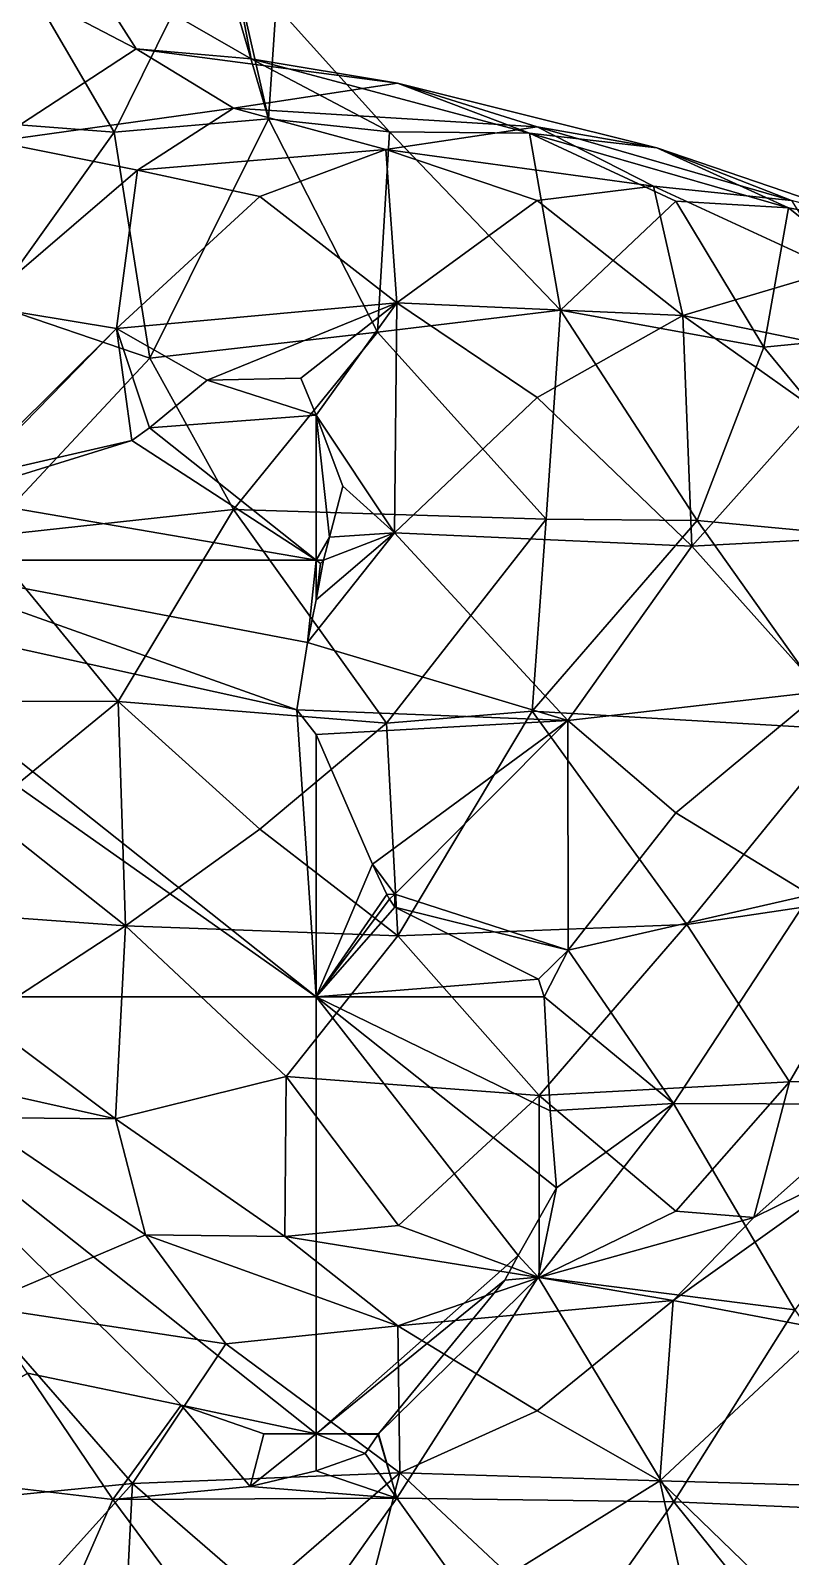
# Model space of a CAD drawing. Extents: x 290034 to 295698, y 4553723 to 4561693.
# Drawn here: x 295544 to 295613.1, y 4558901.8 to 4559040.4 of the extents above; entities that cross this region are included whole.
import ezdxf

# ---------------------------------------------------------------- set-up
doc = ezdxf.new("R2010")
doc.units = 0
doc.layers.add('Au_ppm_Pref_-_0_2', color=7, linetype='CONTINUOUS')

msp = doc.modelspace()

# ---------------------------------------------------------------- linework, layer by layer
at = {"layer": 'Au_ppm_Pref_-_0_2'}
for points in [[(295551.63, 4559031.15, 1931.65), (295560.67, 4559049.46, 1932.27), (295542.56, 4559046.76, 1929.74)], [(295560.67, 4559049.46, 1932.27), (295551.63, 4559031.15, 1931.65), (295565.66, 4559032.37, 1935.76)], [(295566.82, 4559049.46, 1936.22), (295560.67, 4559049.46, 1932.27), (295565.66, 4559032.37, 1935.76)], [(295562.3, 4559047.15, 1942.25), (295566.82, 4559049.46, 1936.22), (295565.66, 4559032.37, 1935.76)], [(295528.07, 4559032.98, 1930.73), (295551.63, 4559031.15, 1931.65), (295542.56, 4559046.76, 1929.74)], [(295540.73, 4559030.32, 1959.09), (295537.94, 4559046.91, 1953.6), (295553.63, 4559038.73, 1953.79)], [(295548.52, 4559046.78, 1947.08), (295553.63, 4559038.73, 1953.79), (295537.94, 4559046.91, 1953.6)], [(295562.3, 4559047.15, 1942.25), (295564.09, 4559037.81, 1948.68), (295548.52, 4559046.78, 1947.08)], [(295564.09, 4559037.81, 1948.68), (295553.63, 4559038.73, 1953.79), (295548.52, 4559046.78, 1947.08)], [(295562.3, 4559047.15, 1942.25), (295576.66, 4559031.19, 1941.98), (295564.09, 4559037.81, 1948.68)], [(295562.3, 4559047.15, 1942.25), (295565.66, 4559032.37, 1935.76), (295576.66, 4559031.19, 1941.98)], [(295540.73, 4559030.32, 1959.09), (295553.63, 4559038.73, 1953.79), (295562.47, 4559033.33, 1960.34)], [(295564.09, 4559037.81, 1948.68), (295577.39, 4559035.6, 1954.07), (295553.63, 4559038.73, 1953.79)], [(295553.63, 4559038.73, 1953.79), (295577.39, 4559035.6, 1954.07), (295562.47, 4559033.33, 1960.34)], [(295576.66, 4559031.19, 1941.98), (295589.39, 4559031.06, 1948.14), (295564.09, 4559037.81, 1948.68)], [(295577.39, 4559035.6, 1954.07), (295564.09, 4559037.81, 1948.68), (295589.39, 4559031.06, 1948.14)], [(295562.47, 4559033.33, 1960.34), (295577.39, 4559035.6, 1954.07), (295590.08, 4559031.65, 1959.98)], [(295577.39, 4559035.6, 1954.07), (295600.94, 4559029.73, 1954.03), (295590.08, 4559031.65, 1959.98)], [(295600.94, 4559029.73, 1954.03), (295577.39, 4559035.6, 1954.07), (295589.39, 4559031.06, 1948.14)], [(295528.07, 4559032.98, 1930.73), (295540.45, 4559015.53, 1932.45), (295551.63, 4559031.15, 1931.65)], [(295540.73, 4559030.32, 1959.09), (295562.47, 4559033.33, 1960.34), (295553.77, 4559027.72, 1965.31)], [(295551.63, 4559031.15, 1931.65), (295554.88, 4559010.62, 1933.93), (295565.66, 4559032.37, 1935.76)], [(295553.77, 4559027.72, 1965.31), (295562.47, 4559033.33, 1960.34), (295576.32, 4559029.59, 1965.67)], [(295575.55, 4559012.99, 1937.4), (295565.66, 4559032.37, 1935.76), (295554.88, 4559010.62, 1933.93)], [(295576.32, 4559029.59, 1965.67), (295562.47, 4559033.33, 1960.34), (295590.08, 4559031.65, 1959.98)], [(295576.66, 4559031.19, 1941.98), (295565.66, 4559032.37, 1935.76), (295575.55, 4559012.99, 1937.4)], [(295551.63, 4559031.15, 1931.65), (295540.45, 4559015.53, 1932.45), (295554.88, 4559010.62, 1933.93)], [(295576.66, 4559031.19, 1941.98), (295575.55, 4559012.99, 1937.4), (295592.18, 4559015, 1940.52)], [(295576.32, 4559029.59, 1965.67), (295590.08, 4559031.65, 1959.98), (295600.65, 4559026.25, 1965.07)], [(295576.66, 4559031.19, 1941.98), (295592.18, 4559015, 1940.52), (295589.39, 4559031.06, 1948.14)], [(295589.39, 4559031.06, 1948.14), (295592.18, 4559015, 1940.52), (295602.68, 4559024.88, 1944.41)], [(295602.68, 4559024.88, 1944.41), (295612.9, 4559024.29, 1949.43), (295589.39, 4559031.06, 1948.14)], [(295589.39, 4559031.06, 1948.14), (295612.9, 4559024.29, 1949.43), (295600.94, 4559029.73, 1954.03)], [(295600.65, 4559026.25, 1965.07), (295590.08, 4559031.65, 1959.98), (295613.17, 4559024.95, 1958.74)], [(295613.17, 4559024.95, 1958.74), (295590.08, 4559031.65, 1959.98), (295600.94, 4559029.73, 1954.03)], [(295540.73, 4559030.32, 1959.09), (295553.77, 4559027.72, 1965.31), (295539.38, 4559015.39, 1965.91)], [(295553.77, 4559027.72, 1965.31), (295576.32, 4559029.59, 1965.67), (295564.88, 4559025.32, 1969.75)], [(295577.33, 4559015.66, 1972.76), (295564.88, 4559025.32, 1969.75), (295576.32, 4559029.59, 1965.67)], [(295576.32, 4559029.59, 1965.67), (295590.08, 4559024.94, 1969.62), (295577.33, 4559015.66, 1972.76)], [(295576.32, 4559029.59, 1965.67), (295600.65, 4559026.25, 1965.07), (295590.08, 4559024.94, 1969.62)], [(295612.9, 4559024.29, 1949.43), (295621.55, 4559022.71, 1954.04), (295600.94, 4559029.73, 1954.03)], [(295600.94, 4559029.73, 1954.03), (295621.55, 4559022.71, 1954.04), (295613.17, 4559024.95, 1958.74)], [(295551.85, 4559013.33, 1971.46), (295539.38, 4559015.39, 1965.91), (295553.77, 4559027.72, 1965.31)], [(295553.77, 4559027.72, 1965.31), (295564.88, 4559025.32, 1969.75), (295551.85, 4559013.33, 1971.46)], [(295551.85, 4559013.33, 1971.46), (295564.88, 4559025.32, 1969.75), (295577.33, 4559015.66, 1972.76)], [(295590.08, 4559024.94, 1969.62), (295600.65, 4559026.25, 1965.07), (295603.31, 4559014.51, 1972.06)], [(295600.65, 4559026.25, 1965.07), (295617.18, 4559018.62, 1965.81), (295603.31, 4559014.51, 1972.06)], [(295600.65, 4559026.25, 1965.07), (295613.17, 4559024.95, 1958.74), (295617.18, 4559018.62, 1965.81)], [(295577.33, 4559015.66, 1972.76), (295590.08, 4559024.94, 1969.62), (295603.31, 4559014.51, 1972.06)], [(295602.68, 4559024.88, 1944.41), (295592.18, 4559015, 1940.52), (295610.68, 4559011.64, 1942.69)], [(295602.68, 4559024.88, 1944.41), (295610.68, 4559011.64, 1942.69), (295612.9, 4559024.29, 1949.43)], [(295610.68, 4559011.64, 1942.69), (295626.83, 4559013.19, 1948.38), (295612.9, 4559024.29, 1949.43)], [(295612.9, 4559024.29, 1949.43), (295626.83, 4559013.19, 1948.38), (295621.55, 4559022.71, 1954.04)], [(295627.02, 4559009.62, 1970.77), (295603.31, 4559014.51, 1972.06), (295617.18, 4559018.62, 1965.81)], [(295536.99, 4558998.57, 1972.65), (295539.38, 4559015.39, 1965.91), (295551.85, 4559013.33, 1971.46)], [(295554.88, 4559010.62, 1933.93), (295540.45, 4559015.53, 1932.45), (295539.7, 4558994.4, 1935.3)], [(295560.09, 4559008.62, 1973.79), (295551.85, 4559013.33, 1971.46), (295577.33, 4559015.66, 1972.76)], [(295577.33, 4559015.66, 1972.76), (295568.61, 4559008.8, 1974.43), (295560.09, 4559008.62, 1973.79)], [(295577.33, 4559015.66, 1972.76), (295570, 4559005.44, 1974.8), (295568.61, 4559008.8, 1974.43)], [(295577.1, 4558994.75, 1975.77), (295570, 4559005.44, 1974.8), (295577.33, 4559015.66, 1972.76)], [(295577.1, 4558994.75, 1975.77), (295577.33, 4559015.66, 1972.76), (295590.08, 4559007.06, 1975.54)], [(295577.33, 4559015.66, 1972.76), (295603.31, 4559014.51, 1972.06), (295590.08, 4559007.06, 1975.54)], [(295575.55, 4559012.99, 1937.4), (295590.9, 4558996.01, 1938.55), (295592.18, 4559015, 1940.52)], [(295604.13, 4558993.56, 1976.71), (295590.08, 4559007.06, 1975.54), (295603.31, 4559014.51, 1972.06)], [(295590.9, 4558996.01, 1938.55), (295604.6, 4558995.89, 1939.43), (295592.18, 4559015, 1940.52)], [(295592.18, 4559015, 1940.52), (295604.6, 4558995.89, 1939.43), (295610.68, 4559011.64, 1942.69)], [(295604.13, 4558993.56, 1976.71), (295603.31, 4559014.51, 1972.06), (295615.28, 4559006.02, 1975.19)], [(295615.28, 4559006.02, 1975.19), (295603.31, 4559014.51, 1972.06), (295627.02, 4559009.62, 1970.77)], [(295538.61, 4558999.78, 1972.7), (295536.99, 4558998.57, 1972.65), (295551.85, 4559013.33, 1971.46)], [(295553.23, 4559003.14, 1973.67), (295538.61, 4558999.78, 1972.7), (295551.85, 4559013.33, 1971.46)], [(295560.09, 4559008.62, 1973.79), (295554.84, 4559004.31, 1973.72), (295551.85, 4559013.33, 1971.46)], [(295551.85, 4559013.33, 1971.46), (295554.84, 4559004.31, 1973.72), (295553.23, 4559003.14, 1973.67)], [(295575.55, 4559012.99, 1937.4), (295554.88, 4559010.62, 1933.93), (295562.48, 4558996.87, 1936.69)], [(295575.55, 4559012.99, 1937.4), (295562.48, 4558996.87, 1936.69), (295590.9, 4558996.01, 1938.55)], [(295610.68, 4559011.64, 1942.69), (295625.25, 4558993.95, 1942.51), (295626.83, 4559013.19, 1948.38)], [(295625.25, 4558993.95, 1942.51), (295610.68, 4559011.64, 1942.69), (295604.6, 4558995.89, 1939.43)], [(295562.48, 4558996.87, 1936.69), (295554.88, 4559010.62, 1933.93), (295539.7, 4558994.4, 1935.3)], [(295554.84, 4559004.31, 1973.72), (295560.09, 4559008.62, 1973.79), (295570, 4559005.44, 1974.8)], [(295570, 4559005.44, 1974.8), (295560.09, 4559008.62, 1973.79), (295568.61, 4559008.8, 1974.43)], [(295577.1, 4558994.75, 1975.77), (295590.08, 4559007.06, 1975.54), (295604.13, 4558993.56, 1976.71)], [(295604.13, 4558993.56, 1976.71), (295615.28, 4559006.02, 1975.19), (295628.15, 4558994.81, 1977.27)], [(295554.84, 4559004.31, 1973.72), (295570, 4558992.28, 1975.83), (295553.23, 4559003.14, 1973.67)], [(295554.84, 4559004.31, 1973.72), (295570, 4559005.44, 1974.8), (295570, 4558992.28, 1975.83)], [(295571.21, 4558994.36, 1975.78), (295570, 4559005.44, 1974.8), (295572.42, 4558999.01, 1975.53)], [(295571.21, 4558994.36, 1975.78), (295570, 4558992.28, 1975.83), (295570, 4559005.44, 1974.8)], [(295577.1, 4558994.75, 1975.77), (295572.42, 4558999.01, 1975.53), (295570, 4559005.44, 1974.8)], [(295538.61, 4558999.78, 1972.7), (295553.23, 4559003.14, 1973.67), (295536.62, 4558997.99, 1972.66)], [(295553.23, 4559003.14, 1973.67), (295570, 4558992.28, 1975.83), (295536.62, 4558997.99, 1972.66)], [(295572.42, 4558999.01, 1975.53), (295577.1, 4558994.75, 1975.77), (295571.21, 4558994.36, 1975.78)], [(295536.62, 4558997.99, 1972.66), (295570, 4558992.28, 1975.83), (295529.99, 4558992.28, 1972.52)], [(295562.48, 4558996.87, 1936.69), (295539.7, 4558994.4, 1935.3), (295551.99, 4558979.43, 1937.73)], [(295576.38, 4558977.46, 1937.98), (295562.48, 4558996.87, 1936.69), (295551.99, 4558979.43, 1937.73)], [(295576.38, 4558977.46, 1937.98), (295590.9, 4558996.01, 1938.55), (295562.48, 4558996.87, 1936.69)], [(295576.38, 4558977.46, 1937.98), (295589.62, 4558978.57, 1940.3), (295590.9, 4558996.01, 1938.55)], [(295590.9, 4558996.01, 1938.55), (295589.62, 4558978.57, 1940.3), (295604.6, 4558995.89, 1939.43)], [(295570, 4558988.67, 1976.08), (295577.1, 4558994.75, 1975.77), (295569.21, 4558984.79, 1976.29)], [(295569.21, 4558984.79, 1976.29), (295577.1, 4558994.75, 1975.77), (295592.86, 4558977.71, 1976.87)], [(295570.65, 4558992.28, 1975.89), (295577.1, 4558994.75, 1975.77), (295570, 4558988.67, 1976.08)], [(295577.1, 4558994.75, 1975.77), (295570.65, 4558992.28, 1975.89), (295571.21, 4558994.36, 1975.78)], [(295577.1, 4558994.75, 1975.77), (295604.13, 4558993.56, 1976.71), (295592.86, 4558977.71, 1976.87)], [(295589.62, 4558978.57, 1940.3), (295618.08, 4558976.88, 1940.89), (295604.6, 4558995.89, 1939.43)], [(295604.13, 4558993.56, 1976.71), (295628.15, 4558994.81, 1977.27), (295615.95, 4558980.36, 1980.14)], [(295604.6, 4558995.89, 1939.43), (295618.08, 4558976.88, 1940.89), (295625.25, 4558993.95, 1942.51)], [(295551.99, 4558979.43, 1937.73), (295539.7, 4558994.4, 1935.3), (295526.65, 4558979.49, 1938.1)], [(295570.65, 4558992.28, 1975.89), (295570, 4558992.28, 1975.83), (295571.21, 4558994.36, 1975.78)], [(295592.86, 4558977.71, 1976.87), (295604.13, 4558993.56, 1976.71), (295615.95, 4558980.36, 1980.14)], [(295525.2, 4558988.16, 1972.41), (295529.99, 4558992.28, 1972.52), (295568.23, 4558978.68, 1976.63)], [(295529.99, 4558992.28, 1972.52), (295569.21, 4558984.79, 1976.29), (295568.23, 4558978.68, 1976.63)], [(295529.99, 4558992.28, 1972.52), (295570, 4558992.28, 1975.83), (295569.21, 4558984.79, 1976.29)], [(295569.21, 4558984.79, 1976.29), (295570, 4558992.28, 1975.83), (295570, 4558988.67, 1976.08)], [(295570, 4558992.28, 1975.83), (295570.38, 4558991.98, 1975.9), (295570, 4558988.67, 1976.08)], [(295570.38, 4558991.98, 1975.9), (295570, 4558992.28, 1975.83), (295570.65, 4558992.28, 1975.89)], [(295570.38, 4558991.98, 1975.9), (295570.65, 4558992.28, 1975.89), (295570, 4558988.67, 1976.08)], [(295570, 4558952.6, 1978.61), (295523.44, 4558985.4, 1972.49), (295525.2, 4558988.16, 1972.41)], [(295525.2, 4558988.16, 1972.41), (295568.23, 4558978.68, 1976.63), (295570, 4558952.6, 1978.61)], [(295570, 4558952.6, 1978.61), (295520, 4558952.6, 1974.78), (295523.44, 4558985.4, 1972.49)], [(295568.23, 4558978.68, 1976.63), (295569.21, 4558984.79, 1976.29), (295592.86, 4558977.71, 1976.87)], [(295551.99, 4558979.43, 1937.73), (295526.65, 4558979.49, 1938.1), (295539.68, 4558969.34, 1939.21)], [(295539.68, 4558969.34, 1939.21), (295552.65, 4558959.07, 1940.99), (295551.99, 4558979.43, 1937.73)], [(295576.38, 4558977.46, 1937.98), (295551.99, 4558979.43, 1937.73), (295564.88, 4558967.84, 1938.71)], [(295564.88, 4558967.84, 1938.71), (295551.99, 4558979.43, 1937.73), (295552.65, 4558959.07, 1940.99)], [(295592.86, 4558977.71, 1976.87), (295615.95, 4558980.36, 1980.14), (295602.68, 4558969.32, 1980.78)], [(295614.89, 4558961.87, 1982.07), (295602.68, 4558969.32, 1980.78), (295615.95, 4558980.36, 1980.14)], [(295568.23, 4558978.68, 1976.63), (295570, 4558976.43, 1976.94), (295570, 4558952.6, 1978.61)], [(295592.86, 4558977.71, 1976.87), (295570, 4558976.43, 1976.94), (295568.23, 4558978.68, 1976.63)], [(295576.38, 4558977.46, 1937.98), (295577.41, 4558958.15, 1939.67), (295589.62, 4558978.57, 1940.3)], [(295577.41, 4558958.15, 1939.67), (295603.67, 4558959.18, 1940.59), (295589.62, 4558978.57, 1940.3)], [(295589.62, 4558978.57, 1940.3), (295603.67, 4558959.18, 1940.59), (295618.08, 4558976.88, 1940.89)], [(295576.38, 4558977.46, 1937.98), (295564.88, 4558967.84, 1938.71), (295577.41, 4558958.15, 1939.67)], [(295570, 4558976.43, 1976.94), (295592.86, 4558977.71, 1976.87), (295575.11, 4558964.66, 1978.51)], [(295592.86, 4558977.71, 1976.87), (295577.15, 4558961.94, 1978.88), (295575.11, 4558964.66, 1978.51)], [(295592.86, 4558977.71, 1976.87), (295592.88, 4558956.86, 1981.24), (295577.15, 4558961.94, 1978.88)], [(295592.86, 4558977.71, 1976.87), (295602.68, 4558969.32, 1980.78), (295592.88, 4558956.86, 1981.24)], [(295603.67, 4558959.18, 1940.59), (295622.96, 4558962.06, 1943.11), (295618.08, 4558976.88, 1940.89)], [(295570, 4558952.6, 1978.61), (295570, 4558976.43, 1976.94), (295575.11, 4558964.66, 1978.51)], [(295526.61, 4558960.93, 1942.33), (295552.65, 4558959.07, 1940.99), (295539.68, 4558969.34, 1939.21)], [(295614.89, 4558961.87, 1982.07), (295592.88, 4558956.86, 1981.24), (295602.68, 4558969.32, 1980.78)], [(295577.41, 4558958.15, 1939.67), (295564.88, 4558967.84, 1938.71), (295552.65, 4558959.07, 1940.99)], [(295570, 4558952.6, 1978.61), (295575.11, 4558964.66, 1978.51), (295576.4, 4558961.91, 1978.89)], [(295575.11, 4558964.66, 1978.51), (295577.15, 4558961.94, 1978.88), (295576.4, 4558961.91, 1978.89)], [(295570, 4558952.6, 1978.61), (295576.4, 4558961.91, 1978.89), (295576.64, 4558961.49, 1978.95)], [(295570, 4558952.6, 1978.61), (295576.64, 4558961.49, 1978.95), (295577.15, 4558960.74, 1979.08)], [(295576.4, 4558961.91, 1978.89), (295577.15, 4558961.94, 1978.88), (295576.64, 4558961.49, 1978.95)], [(295577.15, 4558961.94, 1978.88), (295577.15, 4558960.74, 1979.08), (295576.64, 4558961.49, 1978.95)], [(295592.88, 4558956.86, 1981.24), (295577.15, 4558960.74, 1979.08), (295577.15, 4558961.94, 1978.88)], [(295614.89, 4558961.87, 1982.07), (295602.45, 4558942.93, 1983.03), (295592.88, 4558956.86, 1981.24)], [(295627.82, 4558942.84, 1982.91), (295602.45, 4558942.93, 1983.03), (295614.89, 4558961.87, 1982.07)], [(295622.96, 4558962.06, 1943.11), (295603.67, 4558959.18, 1940.59), (295613.01, 4558944.9, 1944.01)], [(295623.84, 4558945.09, 1949.22), (295622.96, 4558962.06, 1943.11), (295613.01, 4558944.9, 1944.01)], [(295539.68, 4558950.59, 1944.84), (295552.65, 4558959.07, 1940.99), (295526.61, 4558960.93, 1942.33)], [(295570, 4558952.6, 1978.61), (295577.15, 4558960.74, 1979.08), (295590.18, 4558954.22, 1981.44)], [(295592.88, 4558956.86, 1981.24), (295590.18, 4558954.22, 1981.44), (295577.15, 4558960.74, 1979.08)], [(295552.65, 4558959.07, 1940.99), (295539.68, 4558950.59, 1944.84), (295551.77, 4558941.52, 1947.81)], [(295552.65, 4558959.07, 1940.99), (295551.77, 4558941.52, 1947.81), (295567.27, 4558945.38, 1942.78)], [(295567.27, 4558945.38, 1942.78), (295577.41, 4558958.15, 1939.67), (295552.65, 4558959.07, 1940.99)], [(295603.67, 4558959.18, 1940.59), (295577.41, 4558958.15, 1939.67), (295590.24, 4558943.64, 1942.34)], [(295590.24, 4558943.64, 1942.34), (295613.01, 4558944.9, 1944.01), (295603.67, 4558959.18, 1940.59)], [(295567.27, 4558945.38, 1942.78), (295590.24, 4558943.64, 1942.34), (295577.41, 4558958.15, 1939.67)], [(295590.18, 4558954.22, 1981.44), (295592.88, 4558956.86, 1981.24), (295590.7, 4558952.6, 1981.63)], [(295590.7, 4558952.6, 1981.63), (295592.88, 4558956.86, 1981.24), (295602.45, 4558942.93, 1983.03)], [(295570, 4558952.6, 1978.61), (295590.18, 4558954.22, 1981.44), (295590.7, 4558952.6, 1981.63)], [(295520, 4558952.6, 1974.78), (295557.72, 4558915.53, 1983.83), (295543.77, 4558918.41, 1982.96)], [(295520, 4558952.6, 1974.78), (295570, 4558912.91, 1984.62), (295557.72, 4558915.53, 1983.83)], [(295520, 4558952.6, 1974.78), (295570, 4558952.6, 1978.61), (295570, 4558912.91, 1984.62)], [(295588.36, 4558929.1, 1984.1), (295570, 4558952.6, 1978.61), (295591.84, 4558935.26, 1983.54)], [(295570, 4558912.91, 1984.62), (295570, 4558952.6, 1978.61), (295588.36, 4558929.1, 1984.1)], [(295570, 4558952.6, 1978.61), (295591.24, 4558942.25, 1982.75), (295591.84, 4558935.26, 1983.54)], [(295570, 4558952.6, 1978.61), (295590.7, 4558952.6, 1981.63), (295591.24, 4558942.25, 1982.75)], [(295590.7, 4558952.6, 1981.63), (295602.45, 4558942.93, 1983.03), (295591.24, 4558942.25, 1982.75)], [(295524.05, 4558947.71, 1948.73), (295551.77, 4558941.52, 1947.81), (295539.68, 4558950.59, 1944.84)], [(295538.76, 4558941.64, 1954.24), (295551.77, 4558941.52, 1947.81), (295524.05, 4558947.71, 1948.73)], [(295567.27, 4558945.38, 1942.78), (295551.77, 4558941.52, 1947.81), (295567.14, 4558930.83, 1949.06)], [(295567.27, 4558945.38, 1942.78), (295567.14, 4558930.83, 1949.06), (295577.48, 4558931.84, 1944.53)], [(295567.27, 4558945.38, 1942.78), (295577.48, 4558931.84, 1944.53), (295590.24, 4558943.64, 1942.34)], [(295590.24, 4558943.64, 1942.34), (295602.68, 4558933.13, 1944.96), (295613.01, 4558944.9, 1944.01)], [(295609.75, 4558932.56, 1948.1), (295613.01, 4558944.9, 1944.01), (295602.68, 4558933.13, 1944.96)], [(295609.75, 4558932.56, 1948.1), (295620.2, 4558937.71, 1953.13), (295623.84, 4558945.09, 1949.22)], [(295623.84, 4558945.09, 1949.22), (295613.01, 4558944.9, 1944.01), (295609.75, 4558932.56, 1948.1)], [(295590.24, 4558943.64, 1942.34), (295577.48, 4558931.84, 1944.53), (295590.25, 4558927.1, 1948.27)], [(295590.24, 4558943.64, 1942.34), (295590.25, 4558927.1, 1948.27), (295602.68, 4558933.13, 1944.96)], [(295602.45, 4558942.93, 1983.03), (295590.16, 4558927.13, 1984.38), (295591.84, 4558935.26, 1983.54)], [(295613.5, 4558924.18, 1983.6), (295590.16, 4558927.13, 1984.38), (295602.45, 4558942.93, 1983.03)], [(295602.45, 4558942.93, 1983.03), (295591.84, 4558935.26, 1983.54), (295591.24, 4558942.25, 1982.75)], [(295627.82, 4558942.84, 1982.91), (295613.5, 4558924.18, 1983.6), (295602.45, 4558942.93, 1983.03)], [(295539.23, 4558924.5, 1960.03), (295554.49, 4558930.98, 1955.08), (295538.76, 4558941.64, 1954.24)], [(295538.76, 4558941.64, 1954.24), (295554.49, 4558930.98, 1955.08), (295551.77, 4558941.52, 1947.81)], [(295554.49, 4558930.98, 1955.08), (295567.14, 4558930.83, 1949.06), (295551.77, 4558941.52, 1947.81)], [(295602.43, 4558925.01, 1954.18), (295616.02, 4558922.46, 1959.67), (295620.2, 4558937.71, 1953.13)], [(295602.43, 4558925.01, 1954.18), (295620.2, 4558937.71, 1953.13), (295609.75, 4558932.56, 1948.1)], [(295591.84, 4558935.26, 1983.54), (295590.16, 4558927.13, 1984.38), (295588.36, 4558929.1, 1984.1)], [(295609.75, 4558932.56, 1948.1), (295602.68, 4558933.13, 1944.96), (295590.25, 4558927.1, 1948.27)], [(295602.43, 4558925.01, 1954.18), (295609.75, 4558932.56, 1948.1), (295590.25, 4558927.1, 1948.27)], [(295539.23, 4558924.5, 1960.03), (295561.77, 4558921.08, 1957.29), (295554.49, 4558930.98, 1955.08)], [(295554.49, 4558930.98, 1955.08), (295561.77, 4558921.08, 1957.29), (295577.41, 4558922.72, 1953.65)], [(295554.49, 4558930.98, 1955.08), (295577.41, 4558922.72, 1953.65), (295567.14, 4558930.83, 1949.06)], [(295567.14, 4558930.83, 1949.06), (295590.25, 4558927.1, 1948.27), (295577.48, 4558931.84, 1944.53)], [(295590.25, 4558927.1, 1948.27), (295567.14, 4558930.83, 1949.06), (295577.41, 4558922.72, 1953.65)], [(295587.12, 4558926.88, 1984.31), (295570, 4558912.91, 1984.62), (295588.36, 4558929.1, 1984.1)], [(295590.16, 4558927.13, 1984.38), (295587.12, 4558926.88, 1984.31), (295588.36, 4558929.1, 1984.1)], [(295570, 4558912.91, 1984.62), (295587.12, 4558926.88, 1984.31), (295575.66, 4558912.91, 1985.22)], [(295590.16, 4558927.13, 1984.38), (295577.33, 4558907.08, 1985.79), (295575.66, 4558912.91, 1985.22)], [(295587.12, 4558926.88, 1984.31), (295590.16, 4558927.13, 1984.38), (295575.66, 4558912.91, 1985.22)], [(295590.16, 4558927.13, 1984.38), (295602.48, 4558906.74, 1985.43), (295577.33, 4558907.08, 1985.79)], [(295602.43, 4558925.01, 1954.18), (295590.25, 4558927.1, 1948.27), (295577.41, 4558922.72, 1953.65)], [(295613.5, 4558924.18, 1983.6), (295602.48, 4558906.74, 1985.43), (295590.16, 4558927.13, 1984.38)], [(295539.23, 4558924.5, 1960.03), (295529.81, 4558906.1, 1959.44), (295553.29, 4558908.4, 1960.59)], [(295539.23, 4558924.5, 1960.03), (295553.29, 4558908.4, 1960.59), (295561.77, 4558921.08, 1957.29)], [(295577.41, 4558922.72, 1953.65), (295590.08, 4558915, 1956.73), (295602.43, 4558925.01, 1954.18)], [(295601.21, 4558908.63, 1960.88), (295602.43, 4558925.01, 1954.18), (295590.08, 4558915, 1956.73)], [(295601.21, 4558908.63, 1960.88), (295616.02, 4558922.46, 1959.67), (295602.43, 4558925.01, 1954.18)], [(295626.29, 4558905.71, 1983.55), (295602.48, 4558906.74, 1985.43), (295613.5, 4558924.18, 1983.6)], [(295577.58, 4558909.38, 1960.82), (295577.41, 4558922.72, 1953.65), (295561.77, 4558921.08, 1957.29)], [(295577.58, 4558909.38, 1960.82), (295590.08, 4558915, 1956.73), (295577.41, 4558922.72, 1953.65)], [(295577.58, 4558909.38, 1960.82), (295561.77, 4558921.08, 1957.29), (295553.29, 4558908.4, 1960.59)], [(295601.21, 4558908.63, 1960.88), (295627.7, 4558907.88, 1961.22), (295616.02, 4558922.46, 1959.67)], [(295551.5, 4558906.95, 1983.86), (295528.83, 4558909.62, 1982.01), (295543.77, 4558918.41, 1982.96)], [(295557.72, 4558915.53, 1983.83), (295551.5, 4558906.95, 1983.86), (295543.77, 4558918.41, 1982.96)], [(295557.72, 4558915.53, 1983.83), (295563.98, 4558908.13, 1984.73), (295551.5, 4558906.95, 1983.86)], [(295557.72, 4558915.53, 1983.83), (295570, 4558912.91, 1984.62), (295565.25, 4558912.91, 1984.55)], [(295557.72, 4558915.53, 1983.83), (295565.25, 4558912.91, 1984.55), (295563.98, 4558908.13, 1984.73)], [(295577.58, 4558909.38, 1960.82), (295601.21, 4558908.63, 1960.88), (295590.08, 4558915, 1956.73)], [(295565.25, 4558912.91, 1984.55), (295570, 4558912.91, 1984.62), (295563.98, 4558908.13, 1984.73)], [(295563.98, 4558908.13, 1984.73), (295570, 4558912.91, 1984.62), (295570, 4558909.55, 1985.1)], [(295570, 4558912.91, 1984.62), (295574.45, 4558911.13, 1985.34), (295570, 4558909.55, 1985.1)], [(295570, 4558912.91, 1984.62), (295575.63, 4558912.84, 1985.23), (295574.45, 4558911.13, 1985.34)], [(295570, 4558912.91, 1984.62), (295575.66, 4558912.91, 1985.22), (295575.63, 4558912.84, 1985.23)], [(295575.63, 4558912.84, 1985.23), (295577.33, 4558907.08, 1985.79), (295574.45, 4558911.13, 1985.34)], [(295575.66, 4558912.91, 1985.22), (295577.33, 4558907.08, 1985.79), (295575.63, 4558912.84, 1985.23)], [(295574.45, 4558911.13, 1985.34), (295577.33, 4558907.08, 1985.79), (295570, 4558909.55, 1985.1)], [(295544.29, 4558890.51, 1982.72), (295526.7, 4558887.39, 1978.3), (295528.83, 4558909.62, 1982.01)], [(295544.29, 4558890.51, 1982.72), (295528.83, 4558909.62, 1982.01), (295551.5, 4558906.95, 1983.86)], [(295577.58, 4558909.38, 1960.82), (295553.29, 4558908.4, 1960.59), (295564.88, 4558898.39, 1963.07)], [(295570, 4558909.55, 1985.1), (295577.33, 4558907.08, 1985.79), (295563.98, 4558908.13, 1984.73)], [(295574.36, 4558896.81, 1967.02), (295577.58, 4558909.38, 1960.82), (295564.88, 4558898.39, 1963.07)], [(295574.36, 4558896.81, 1967.02), (295587.5, 4558900.1, 1964.86), (295577.58, 4558909.38, 1960.82)], [(295601.21, 4558908.63, 1960.88), (295577.58, 4558909.38, 1960.82), (295587.5, 4558900.1, 1964.86)], [(295604.95, 4558891.78, 1966.35), (295601.21, 4558908.63, 1960.88), (295587.5, 4558900.1, 1964.86)], [(295604.95, 4558891.78, 1966.35), (295615.28, 4558895.04, 1961.96), (295601.21, 4558908.63, 1960.88)], [(295601.21, 4558908.63, 1960.88), (295615.28, 4558895.04, 1961.96), (295627.7, 4558907.88, 1961.22)], [(295553.29, 4558908.4, 1960.59), (295529.81, 4558906.1, 1959.44), (295539.68, 4558893.33, 1961.39)], [(295539.68, 4558893.33, 1961.39), (295552.31, 4558888.85, 1965.76), (295553.29, 4558908.4, 1960.59)], [(295563.98, 4558908.13, 1984.73), (295577.33, 4558907.08, 1985.79), (295551.5, 4558906.95, 1983.86)], [(295564.88, 4558898.39, 1963.07), (295553.29, 4558908.4, 1960.59), (295552.31, 4558888.85, 1965.76)], [(295564.69, 4558889.2, 1985.34), (295544.29, 4558890.51, 1982.72), (295551.5, 4558906.95, 1983.86)], [(295577.33, 4558907.08, 1985.79), (295564.69, 4558889.2, 1985.34), (295551.5, 4558906.95, 1983.86)], [(295590.09, 4558889.16, 1986.59), (295564.69, 4558889.2, 1985.34), (295577.33, 4558907.08, 1985.79)], [(295602.48, 4558906.74, 1985.43), (295590.09, 4558889.16, 1986.59), (295577.33, 4558907.08, 1985.79)], [(295602.48, 4558906.74, 1985.43), (295617.54, 4558888.02, 1984.35), (295590.09, 4558889.16, 1986.59)], [(295626.29, 4558905.71, 1983.55), (295617.54, 4558888.02, 1984.35), (295602.48, 4558906.74, 1985.43)]]:
    msp.add_3dface(points, dxfattribs=at)

doc.saveas('drawing.dxf')
